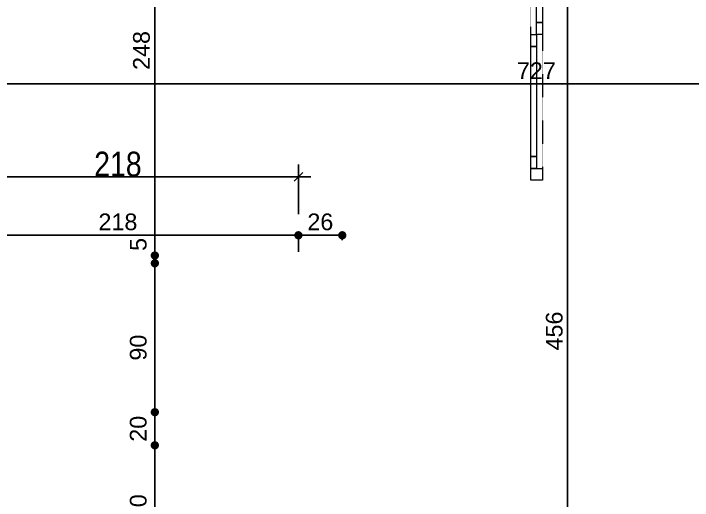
# Model space of a CAD drawing. Header units: centimetres. Extents: x -4990 to 114398, y -61489 to -12305.
# Drawn here: x 31915.9 to 32325.8, y -28729.3 to -28435.1 of the extents above; entities that cross this region are included whole.
import ezdxf

# ---------------------------------------------------------------- set-up
doc = ezdxf.new("R2010")
doc.units = ezdxf.units.CM
doc.header["$LTSCALE"] = 0.5
doc.linetypes.add('Style de ligne -5', pattern=[0.20828, 0.069425, -0.138855])
doc.layers.get('0').update_dxf_attribs({"linetype": 'CONTINUOUS'})
doc.layers.get('DEFPOINTS').update_dxf_attribs({"linetype": 'CONTINUOUS'})
for name, color, linetype in [('01_cote_gen', 4, 'CONTINUOUS'), ('3-BAT C-Niveau -2', 7, 'CONTINUOUS'), ('AA_COTES', 2, 'CONTINUOUS')]:
    doc.layers.add(name, color=color, linetype=linetype)
doc.styles.add('Helvetica', font='')
doc.styles.add('STYLE2', font='ARIALN.TTF')
doc.styles.get('Helvetica').set_extended_font_data('Helvetica')
doc.dimstyles.new('IS', dxfattribs={"dimtxt": 10.08724, "dimasz": 5.007446, "dimexe": 2, "dimexo": 10, "dimgap": 3, "dimtad": 1, "dimdec": 1, "dimtxsty": 'Helvetica', "dimblk": 'DOT', "dimblk1": 'DOT', "dimblk2": 'DOT', "dimcen": 0, "dimdle": 10, "dimazin": 0, "dimtfac": 0.8, "dimtdec": 1, "dimtix": 1, "dimtmove": 0, "dimatfit": 0, "dimldrblk": 'VW_FILLEDARROW-1', "dimfxl": 10, "dimfxlon": 1, "dimfrac": 2, "dimtolj": 1, "dimarcsym": 0})
doc.dimstyles.new('JB50', dxfattribs={"dimscale": 0.1, "dimtxt": 150, "dimasz": 15, "dimexe": 0.1, "dimexo": 0.1, "dimgap": 0.09, "dimtad": 1, "dimdec": 1, "dimdsep": 46, "dimtxsty": 'STYLE2', "dimblk1": 'BOND_G', "dimblk2": 'BOND_D', "dimsah": 1, "dimcen": 1.5, "dimdle": 0.01, "dimse1": 1, "dimse2": 1, "dimclrd": 4, "dimclre": 2, "dimclrt": 6, "dimazin": 2, "dimtfac": 2.333333, "dimtdec": 1, "dimtix": 1, "dimtmove": 2, "dimatfit": 3, "dimldrblk": 'BOND_G', "dimfxl": 1, "dimtolj": 1, "dimtzin": 0, "dimarcsym": 0})

# ---------------------------------------------------------------- blocks, each defined once
blk = doc.blocks.new('Groupe-8-1')
at = {"color": 7, "linetype": 'Style de ligne -5', "lineweight": 5, "flags": 128}
blk.add_lwpolyline([(17641.44, -46532.26), (17468.27, -46565.06), (17466.97, -46558.18), (17640.13, -46525.39)], close=True, dxfattribs=at)
at = {"color": 7, "linetype": 'Continuous', "lineweight": 18, "flags": 128}
for points in [[(17641.44, -46532.26), (17634.33, -46533.61), (17633.03, -46526.73), (17640.13, -46525.39)], [(17627.22, -46534.96), (17561.95, -46547.32), (17561.29, -46543.88), (17626.57, -46531.52)], [(17634.33, -46533.61), (17627.22, -46534.96), (17626.57, -46531.52), (17633.68, -46530.17)], [(17547.08, -46546.57), (17481.84, -46558.93), (17481.19, -46555.49), (17546.43, -46543.13)], [(17554.19, -46545.22), (17547.08, -46546.57), (17546.43, -46543.13), (17553.54, -46541.79)], [(17561.95, -46547.32), (17554.84, -46548.66), (17554.19, -46545.22), (17561.29, -46543.88)], [(17481.84, -46558.93), (17474.73, -46560.27), (17474.08, -46556.83), (17481.19, -46555.49)], [(17475.38, -46563.71), (17468.27, -46565.06), (17466.97, -46558.18), (17474.08, -46556.83)]]:
    blk.add_lwpolyline(points, close=True, dxfattribs=at)
blk = doc.blocks.new('_DOT')
at = {"color": 0, "linetype": 'ByBlock', "lineweight": -2}
blk.add_line((-0.5, 0), (-1, 0), dxfattribs=at)
at = {"color": 0, "linetype": 'ByBlock', "const_width": 0.5}
blk.add_lwpolyline([(-0.25, 0, 1), (0.25, 0, 1)], format="xyb", close=True, dxfattribs=at)
blk = doc.blocks.new('*D2487')
at = {"layer": '3-BAT C-Niveau -2', "color": 0, "linetype": 'Continuous', "lineweight": -2, "transparency": 16777216}
blk.add_line((32590.27, -28477.65), (31872.93, -28477.65), dxfattribs=at)
at = {"layer": 'DEFPOINTS', "color": 0, "linetype": 'Continuous', "transparency": 16777216}
for p in [(31867.92, -28477.65), (31867.92, -28481.15), (32595.28, -28481.15)]:
    blk.add_point(p, dxfattribs=at)
at = {"layer": '3-BAT C-Niveau -2', "color": 0, "linetype": 'Continuous', "lineweight": -2, "transparency": 16777216, "xscale": 5.007446289062499, "yscale": 5.007446289062499, "zscale": 5.007446289062499, "rotation": 180}
blk.add_blockref('_DOT', (31867.92, -28477.65), dxfattribs=at)
at = {"layer": '3-BAT C-Niveau -2', "color": 0, "linetype": 'Continuous', "lineweight": -2, "transparency": 16777216, "xscale": 5.007446289062499, "yscale": 5.007446289062499, "zscale": 5.007446289062499}
blk.add_blockref('_DOT', (32595.28, -28477.65), dxfattribs=at)
at = {"layer": '3-BAT C-Niveau -2', "color": 0, "linetype": 'Continuous', "lineweight": 5, "transparency": 16777216, "insert": (32231.6, -28469.61), "char_height": 10.087, "attachment_point": 5, "style": 'Helvetica'}
blk.add_mtext('\\A1;727', dxfattribs=at)
blk = doc.blocks.new('VW_FILLEDARROW-1')
at = {"color": 0, "linetype": 'Continuous', "lineweight": 5, "flags": 128}
blk.add_lwpolyline([(-1.997, 0.535), (0, 0), (-1.997, -0.535)], close=True, dxfattribs=at)
blk = doc.blocks.new('*D2528')
at = {"layer": '3-BAT C-Niveau -2', "color": 0, "linetype": 'Continuous', "lineweight": -2, "transparency": 16777216}
blk.add_line((32250.48, -28403.96), (32250.48, -28849.91), dxfattribs=at)
at = {"layer": 'DEFPOINTS', "color": 0, "linetype": 'Continuous', "transparency": 16777216}
for p in [(32227.64, -28398.95), (32241.04, -28854.91), (32250.48, -28854.91)]:
    blk.add_point(p, dxfattribs=at)
at = {"layer": '3-BAT C-Niveau -2', "color": 0, "linetype": 'Continuous', "lineweight": -2, "transparency": 16777216, "xscale": 5.007446289062499, "yscale": 5.007446289062499, "zscale": 5.007446289062499}
for p, rotation in [((32250.48, -28398.95), 90), ((32250.48, -28854.91), 270)]:
    blk.add_blockref('_DOT', p, dxfattribs=dict(at, rotation=rotation))
at = {"layer": '3-BAT C-Niveau -2', "color": 0, "linetype": 'Continuous', "lineweight": 5, "transparency": 16777216, "insert": (32242.44, -28626.93), "char_height": 10.087, "attachment_point": 5, "rotation": 90, "style": 'Helvetica'}
blk.add_mtext('\\A1;456', dxfattribs=at)
blk = doc.blocks.new('*D2567')
at = {"layer": '3-BAT C-Niveau -2', "color": 0, "linetype": 'Continuous', "lineweight": -2, "transparency": 16777216}
blk.add_line((32001.22, -28701.01), (32001.22, -28780.8), dxfattribs=at)
at = {"layer": 'DEFPOINTS', "color": 0, "linetype": 'Continuous', "transparency": 16777216}
for p in [(32031.22, -28696), (31999.22, -28785.8), (32001.22, -28785.8)]:
    blk.add_point(p, dxfattribs=at)
at = {"layer": '3-BAT C-Niveau -2', "color": 0, "linetype": 'Continuous', "lineweight": -2, "transparency": 16777216, "xscale": 5.007446289062499, "yscale": 5.007446289062499, "zscale": 5.007446289062499}
for p, rotation in [((32001.22, -28696), 90), ((32001.22, -28785.8), 270)]:
    blk.add_blockref('_DOT', p, dxfattribs=dict(at, rotation=rotation))
at = {"layer": '3-BAT C-Niveau -2', "color": 0, "linetype": 'Continuous', "lineweight": 5, "transparency": 16777216, "insert": (31991.24, -28733.42), "char_height": 10.087, "attachment_point": 5, "rotation": 90, "style": 'Helvetica'}
blk.add_mtext('\\A1;90', dxfattribs=at)
blk = doc.blocks.new('*D2568')
at = {"layer": '3-BAT C-Niveau -2', "color": 0, "linetype": 'Continuous', "lineweight": -2, "transparency": 16777216}
blk.add_line((32001.22, -28681.01), (32001.22, -28691), dxfattribs=at)
at = {"layer": 'DEFPOINTS', "color": 0, "linetype": 'Continuous', "transparency": 16777216}
for p in [(32043.72, -28676), (32001.22, -28696), (32031.22, -28696)]:
    blk.add_point(p, dxfattribs=at)
at = {"layer": '3-BAT C-Niveau -2', "color": 0, "linetype": 'Continuous', "lineweight": -2, "transparency": 16777216, "xscale": 5.007446289062499, "yscale": 5.007446289062499, "zscale": 5.007446289062499}
for p, rotation in [((32001.22, -28676), 90), ((32001.22, -28696), 270)]:
    blk.add_blockref('_DOT', p, dxfattribs=dict(at, rotation=rotation))
at = {"layer": '3-BAT C-Niveau -2', "color": 0, "linetype": 'Continuous', "lineweight": 5, "transparency": 16777216, "insert": (31991.24, -28686), "char_height": 10.087, "attachment_point": 5, "rotation": 90, "style": 'Helvetica'}
blk.add_mtext('\\A1;20', dxfattribs=at)
blk = doc.blocks.new('*D2569')
at = {"layer": '3-BAT C-Niveau -2', "color": 0, "linetype": 'Continuous', "lineweight": -2, "transparency": 16777216}
blk.add_line((32001.22, -28591.01), (32001.22, -28671), dxfattribs=at)
at = {"layer": 'DEFPOINTS', "color": 0, "linetype": 'Continuous', "transparency": 16777216}
for p in [(31925.22, -28586), (32001.22, -28676), (32043.72, -28676)]:
    blk.add_point(p, dxfattribs=at)
at = {"layer": '3-BAT C-Niveau -2', "color": 0, "linetype": 'Continuous', "lineweight": -2, "transparency": 16777216, "xscale": 5.007446289062499, "yscale": 5.007446289062499, "zscale": 5.007446289062499}
for p, rotation in [((32001.22, -28586), 90), ((32001.22, -28676), 270)]:
    blk.add_blockref('_DOT', p, dxfattribs=dict(at, rotation=rotation))
at = {"layer": '3-BAT C-Niveau -2', "color": 0, "linetype": 'Continuous', "lineweight": 5, "transparency": 16777216, "insert": (31991.24, -28636.98), "char_height": 10.087, "attachment_point": 5, "rotation": 90, "style": 'Helvetica'}
blk.add_mtext('\\A1;90', dxfattribs=at)
blk = doc.blocks.new('*D2570')
at = {"layer": '3-BAT C-Niveau -2', "color": 0, "linetype": 'Continuous', "lineweight": -2, "transparency": 16777216}
for p, q in [((32001.22, -28576.31), (32001.22, -28571.3)), ((32001.22, -28581.31), (32001.22, -28586)), ((32001.22, -28591.01), (32001.22, -28596.02))]:
    blk.add_line(p, q, dxfattribs=at)
at = {"layer": 'DEFPOINTS', "color": 0, "linetype": 'Continuous', "transparency": 16777216}
for p in [(31929.56, -28581.31), (31925.22, -28586), (32001.22, -28586)]:
    blk.add_point(p, dxfattribs=at)
at = {"layer": '3-BAT C-Niveau -2', "color": 0, "linetype": 'Continuous', "lineweight": -2, "transparency": 16777216, "xscale": 5.007446289062499, "yscale": 5.007446289062499, "zscale": 5.007446289062499}
for p, rotation in [((32001.22, -28581.31), 270), ((32001.22, -28586), 90)]:
    blk.add_blockref('_DOT', p, dxfattribs=dict(at, rotation=rotation))
at = {"layer": '3-BAT C-Niveau -2', "color": 0, "linetype": 'Continuous', "lineweight": 5, "transparency": 16777216, "insert": (31991.24, -28574.62), "char_height": 10.087, "attachment_point": 5, "rotation": 90, "style": 'Helvetica'}
blk.add_mtext('\\A1;5', dxfattribs=at)
blk = doc.blocks.new('*D2571')
at = {"layer": '3-BAT C-Niveau -2', "color": 0, "linetype": 'Continuous', "lineweight": -2, "transparency": 16777216}
blk.add_line((32001.22, -28338.51), (32001.22, -28576.31), dxfattribs=at)
at = {"layer": 'DEFPOINTS', "color": 0, "linetype": 'Continuous', "transparency": 16777216}
for p in [(31920.65, -28333.5), (31929.56, -28581.31), (32001.22, -28581.31)]:
    blk.add_point(p, dxfattribs=at)
at = {"layer": '3-BAT C-Niveau -2', "color": 0, "linetype": 'Continuous', "lineweight": -2, "transparency": 16777216, "xscale": 5.007446289062499, "yscale": 5.007446289062499, "zscale": 5.007446289062499}
for p, rotation in [((32001.22, -28333.5), 90), ((32001.22, -28581.31), 270)]:
    blk.add_blockref('_DOT', p, dxfattribs=dict(at, rotation=rotation))
at = {"layer": '3-BAT C-Niveau -2', "color": 0, "linetype": 'Continuous', "lineweight": 5, "transparency": 16777216, "insert": (31993.18, -28457.41), "char_height": 10.087, "attachment_point": 5, "rotation": 90, "style": 'Helvetica'}
blk.add_mtext('\\A1;248', dxfattribs=at)
blk = doc.blocks.new('*D2576')
at = {"layer": '3-BAT C-Niveau -2', "color": 0, "linetype": 'Continuous', "lineweight": -2, "transparency": 16777216}
for p, q in [((31869.92, -28559.08), (31869.92, -28571.08)), ((32082.92, -28569.08), (31874.93, -28569.08)), ((32087.92, -28579.08), (32087.92, -28567.08))]:
    blk.add_line(p, q, dxfattribs=at)
at = {"layer": 'DEFPOINTS', "color": 0, "linetype": 'Continuous', "transparency": 16777216}
for p in [(31869.92, -28547.08), (31869.92, -28569.08), (32087.92, -28597.58)]:
    blk.add_point(p, dxfattribs=at)
at = {"layer": '3-BAT C-Niveau -2', "color": 0, "linetype": 'Continuous', "lineweight": -2, "transparency": 16777216, "xscale": 5.007446289062499, "yscale": 5.007446289062499, "zscale": 5.007446289062499, "rotation": 180}
blk.add_blockref('_DOT', (31869.92, -28569.08), dxfattribs=at)
at = {"layer": '3-BAT C-Niveau -2', "color": 0, "linetype": 'Continuous', "lineweight": -2, "transparency": 16777216, "xscale": 5.007446289062499, "yscale": 5.007446289062499, "zscale": 5.007446289062499}
blk.add_blockref('_DOT', (32087.92, -28569.08), dxfattribs=at)
at = {"layer": '3-BAT C-Niveau -2', "color": 0, "linetype": 'Continuous', "lineweight": 5, "transparency": 16777216, "insert": (31978.92, -28561.03), "char_height": 10.087, "attachment_point": 5, "style": 'Helvetica'}
blk.add_mtext('\\A1;218', dxfattribs=at)
blk = doc.blocks.new('*D2577')
at = {"layer": '3-BAT C-Niveau -2', "color": 0, "linetype": 'Continuous', "lineweight": -2, "transparency": 16777216}
for p, q in [((32087.92, -28579.08), (32087.92, -28567.08)), ((32109.37, -28569.08), (32092.93, -28569.08)), ((32114.38, -28572.05), (32114.38, -28567.08))]:
    blk.add_line(p, q, dxfattribs=at)
at = {"layer": 'DEFPOINTS', "color": 0, "linetype": 'Continuous', "transparency": 16777216}
for p in [(32087.92, -28569.08), (32114.38, -28582.05), (32087.92, -28597.58)]:
    blk.add_point(p, dxfattribs=at)
at = {"layer": '3-BAT C-Niveau -2', "color": 0, "linetype": 'Continuous', "lineweight": -2, "transparency": 16777216, "xscale": 5.007446289062499, "yscale": 5.007446289062499, "zscale": 5.007446289062499, "rotation": 180}
blk.add_blockref('_DOT', (32087.92, -28569.08), dxfattribs=at)
at = {"layer": '3-BAT C-Niveau -2', "color": 0, "linetype": 'Continuous', "lineweight": -2, "transparency": 16777216, "xscale": 5.007446289062499, "yscale": 5.007446289062499, "zscale": 5.007446289062499}
blk.add_blockref('_DOT', (32114.38, -28569.08), dxfattribs=at)
at = {"layer": '3-BAT C-Niveau -2', "color": 0, "linetype": 'Continuous', "lineweight": 5, "transparency": 16777216, "insert": (32101.15, -28561.03), "char_height": 10.087, "attachment_point": 5, "style": 'Helvetica'}
blk.add_mtext('\\A1;26', dxfattribs=at)
blk = doc.blocks.new('BOND_G')
at = {"layer": 'AA_COTES', "color": 0}
for p, q in [((0, -5), (0, 15)), ((5, 0), (-5, 0)), ((1.77, 1.77), (-1.77, -1.77))]:
    blk.add_line(p, q, dxfattribs=at)
blk = doc.blocks.new('BOND_D')
at = {"layer": 'AA_COTES', "color": 0}
for p, q in [((0, 5), (0, -15)), ((5, 0), (-5, 0)), ((-1.77, -1.77), (1.77, 1.77))]:
    blk.add_line(p, q, dxfattribs=at)
blk = doc.blocks.new('*D3134')
at = {"layer": '01_cote_gen', "color": 4, "lineweight": -2, "transparency": 16777216}
blk.add_line((31871.42, -28533.82), (32086.42, -28533.82), dxfattribs=at)
at = {"layer": 'DEFPOINTS', "color": 0}
for p in [(32087.92, -28533.82), (31869.92, -28560.55), (32087.92, -28577.92)]:
    blk.add_point(p, dxfattribs=at)
at = {"layer": '01_cote_gen', "color": 4, "lineweight": -2, "transparency": 16777216, "xscale": 1.5, "yscale": 1.5, "zscale": 1.5, "rotation": 180}
blk.add_blockref('BOND_G', (31869.92, -28533.82), dxfattribs=at)
at = {"layer": '01_cote_gen', "color": 4, "lineweight": -2, "transparency": 16777216, "xscale": 1.5, "yscale": 1.5, "zscale": 1.5}
blk.add_blockref('BOND_D', (32087.92, -28533.82), dxfattribs=at)
at = {"layer": '01_cote_gen', "color": 6, "transparency": 16777216, "insert": (31978.92, -28526.15), "char_height": 15, "attachment_point": 5, "style": 'STYLE2'}
blk.add_mtext('\\A1;218', dxfattribs=at)

msp = doc.modelspace()

# ---------------------------------------------------------------- block references
at = {"layer": '3-BAT C-Niveau -2', "color": 7, "rotation": 79.27640525614329}
msp.add_blockref('Groupe-8-1', (-16766.963, -37034.655), dxfattribs=at)

# ---------------------------------------------------------------- dimensions: what is measured, and where the dimension line sits
at = {"layer": '01_cote_gen'}
dim = msp.add_linear_dim(base=(32087.924, -28533.818), p1=(31869.924, -28560.545), p2=(32087.924, -28577.917), dimstyle='JB50', dxfattribs=at)
dim.commit()
dim.dimension.update_dxf_attribs({"geometry": '*D3134', "text_midpoint": (31978.924, -28526.151)})
at = {"layer": '3-BAT C-Niveau -2', "color": 7, "linetype": 'Continuous', "lineweight": 5}
for base, p1, p2, picture, middle in [((32001.225, -28581.313), (31920.651, -28333.504), (31929.561, -28581.313), '*D2571', (31993.181, -28457.408)), ((32250.482, -28854.915), (32227.636, -28398.951), (32241.037, -28854.915), '*D2528', (32242.439, -28626.933))]:
    dim = msp.add_linear_dim(base=base, p1=p1, p2=p2, angle=90, dimstyle='IS', override={"dimtxt": 10.08724, "dimdec": 0, "dimpost": '<>', "dimtxsty": 'Helvetica', "dimse1": 1, "dimse2": 1, "dimtmove": 2}, dxfattribs=at)
    dim.commit()
    dim.dimension.update_dxf_attribs({"geometry": picture, "text_midpoint": middle})
for base, p1, p2, override, picture, middle in [((31867.924, -28477.655), (32595.279, -28481.155), (31867.924, -28481.155), {"dimtxt": 10.08724, "dimdec": 0, "dimpost": '<>', "dimtxsty": 'Helvetica', "dimse1": 1, "dimse2": 1, "dimtmove": 2}, '*D2487', (32231.602, -28469.611)), ((31869.924, -28569.078), (32087.924, -28597.578), (31869.924, -28547.078), {"dimtxt": 10.08724, "dimdec": 0, "dimpost": '<>', "dimtxsty": 'Helvetica', "dimtmove": 2}, '*D2576', (31978.924, -28561.035)), ((32087.924, -28569.078), (32114.376, -28582.052), (32087.924, -28597.578), {"dimtxt": 10.08724, "dimdec": 0, "dimpost": '<>', "dimtxsty": 'Helvetica', "dimtmove": 2}, '*D2577', (32101.15, -28561.035))]:
    dim = msp.add_linear_dim(base=base, p1=p1, p2=p2, dimstyle='IS', override=override, dxfattribs=at)
    dim.commit()
    dim.dimension.update_dxf_attribs({"geometry": picture, "text_midpoint": middle})
for base, p1, p2, override, picture, middle in [((32001.225, -28586.003), (31929.561, -28581.313), (31925.225, -28586.003), {"dimtxt": 10.08724, "dimdec": 0, "dimpost": '<>', "dimtxsty": 'Helvetica', "dimse1": 1, "dimse2": 1, "dimtix": 0, "dimtmove": 2}, '*D2570', (31991.24, -28574.619)), ((32001.225, -28676.003), (31925.225, -28586.003), (32043.725, -28676.003), {"dimtxt": 10.08724, "dimdec": 0, "dimpost": '<>', "dimtxsty": 'Helvetica', "dimse1": 1, "dimse2": 1, "dimtmove": 2}, '*D2569', (31991.24, -28636.982)), ((32001.225, -28696.003), (32043.725, -28676.003), (32031.225, -28696.003), {"dimtxt": 10.08724, "dimdec": 0, "dimpost": '<>', "dimtxsty": 'Helvetica', "dimse1": 1, "dimse2": 1, "dimtmove": 2}, '*D2568', (31991.24, -28686.003)), ((32001.225, -28785.804), (32031.225, -28696.003), (31999.225, -28785.804), {"dimtxt": 10.08724, "dimdec": 0, "dimpost": '<>', "dimtxsty": 'Helvetica', "dimse1": 1, "dimse2": 1, "dimtmove": 2}, '*D2567', (31991.24, -28733.42))]:
    dim = msp.add_linear_dim(base=base, p1=p1, p2=p2, angle=90, dimstyle='IS', override=override, dxfattribs=at)
    dim.commit()
    dim.dimension.update_dxf_attribs({"geometry": picture, "text_midpoint": middle, "dimtype": 160})

doc.saveas('drawing.dxf')
